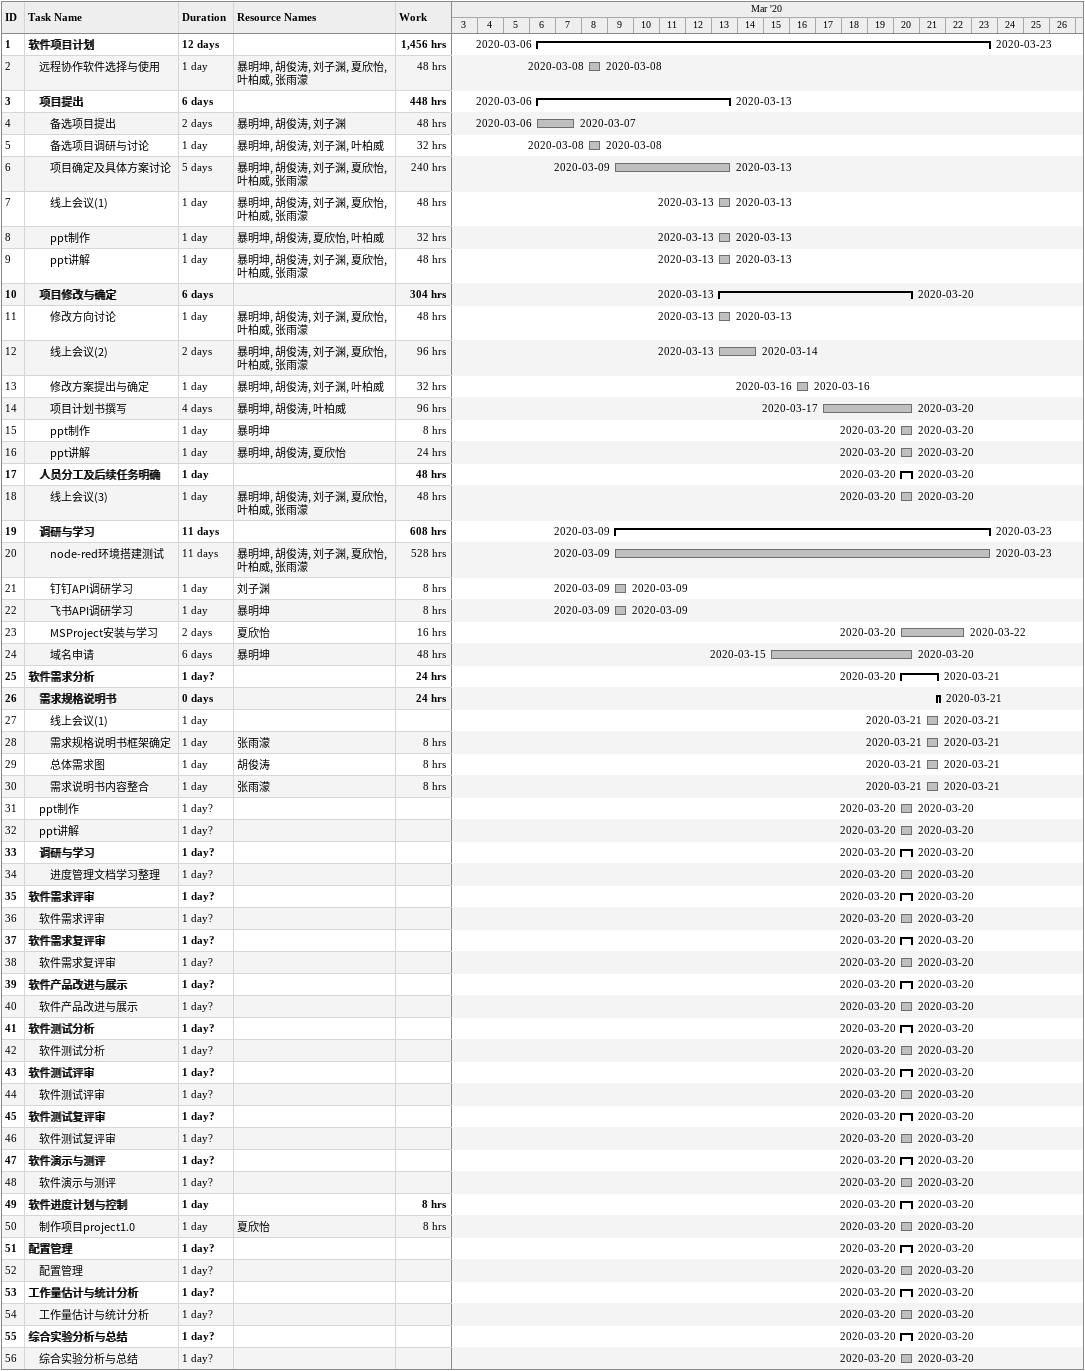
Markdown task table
| ID | Level | Task | Duration | Start | Finish | Resources | Work (h) |
|---|---|---|---|---|---|---|---|
| 1 | 1 | **软件项目计划** | 12d | 2020-03-06 | 2020-03-23 |  | 1456 |
| 2 | 2 | 远程协作软件选择与使用 | 1d | 2020-03-08 | 2020-03-08 | 暴明坤, 胡俊涛, 刘子渊, 夏欣怡, 叶柏威, 张雨濛 | 48 |
| 3 | 2 | **项目提出** | 6d | 2020-03-06 | 2020-03-13 |  | 448 |
| 4 | 3 | 备选项目提出 | 2d | 2020-03-06 | 2020-03-07 | 暴明坤, 胡俊涛, 刘子渊 | 48 |
| 5 | 3 | 备选项目调研与讨论 | 1d | 2020-03-08 | 2020-03-08 | 暴明坤, 胡俊涛, 刘子渊, 叶柏威 | 32 |
| 6 | 3 | 项目确定及具体方案讨论 | 5d | 2020-03-09 | 2020-03-13 | 暴明坤, 胡俊涛, 刘子渊, 夏欣怡, 叶柏威, 张雨濛 | 240 |
| 7 | 3 | 线上会议(1) | 1d | 2020-03-13 | 2020-03-13 | 暴明坤, 胡俊涛, 刘子渊, 夏欣怡, 叶柏威, 张雨濛 | 48 |
| 8 | 3 | ppt制作 | 1d | 2020-03-13 | 2020-03-13 | 暴明坤, 胡俊涛, 夏欣怡, 叶柏威 | 32 |
| 9 | 3 | ppt讲解 | 1d | 2020-03-13 | 2020-03-13 | 暴明坤, 胡俊涛, 刘子渊, 夏欣怡, 叶柏威, 张雨濛 | 48 |
| 10 | 2 | **项目修改与确定** | 6d | 2020-03-13 | 2020-03-20 |  | 304 |
| 11 | 3 | 修改方向讨论 | 1d | 2020-03-13 | 2020-03-13 | 暴明坤, 胡俊涛, 刘子渊, 夏欣怡, 叶柏威, 张雨濛 | 48 |
| 12 | 3 | 线上会议(2) | 2d | 2020-03-13 | 2020-03-14 | 暴明坤, 胡俊涛, 刘子渊, 夏欣怡, 叶柏威, 张雨濛 | 96 |
| 13 | 3 | 修改方案提出与确定 | 1d | 2020-03-16 | 2020-03-16 | 暴明坤, 胡俊涛, 刘子渊, 叶柏威 | 32 |
| 14 | 3 | 项目计划书撰写 | 4d | 2020-03-17 | 2020-03-20 | 暴明坤, 胡俊涛, 叶柏威 | 96 |
| 15 | 3 | ppt制作 | 1d | 2020-03-20 | 2020-03-20 | 暴明坤 | 8 |
| 16 | 3 | ppt讲解 | 1d | 2020-03-20 | 2020-03-20 | 暴明坤, 胡俊涛, 夏欣怡 | 24 |
| 17 | 2 | **人员分工及后续任务明确** | 1d | 2020-03-20 | 2020-03-20 |  | 48 |
| 18 | 3 | 线上会议(3) | 1d | 2020-03-20 | 2020-03-20 | 暴明坤, 胡俊涛, 刘子渊, 夏欣怡, 叶柏威, 张雨濛 | 48 |
| 19 | 2 | **调研与学习** | 11d | 2020-03-09 | 2020-03-23 |  | 608 |
| 20 | 3 | node-red环境搭建测试 | 11d | 2020-03-09 | 2020-03-23 | 暴明坤, 胡俊涛, 刘子渊, 夏欣怡, 叶柏威, 张雨濛 | 528 |
| 21 | 3 | 钉钉API调研学习 | 1d | 2020-03-09 | 2020-03-09 | 刘子渊 | 8 |
| 22 | 3 | 飞书API调研学习 | 1d | 2020-03-09 | 2020-03-09 | 暴明坤 | 8 |
| 23 | 3 | MSProject安装与学习 | 2d | 2020-03-20 | 2020-03-22 | 夏欣怡 | 16 |
| 24 | 3 | 域名申请 | 6d | 2020-03-15 | 2020-03-20 | 暴明坤 | 48 |
| 25 | 1 | **软件需求分析** | 1d? | 2020-03-20 | 2020-03-21 |  | 24 |
| 26 | 2 | **需求规格说明书** | 0d | 2020-03-21 | 2020-03-21 |  | 24 |
| 27 | 3 | 线上会议(1) | 1d | 2020-03-21 | 2020-03-21 |  |  |
| 28 | 3 | 需求规格说明书框架确定 | 1d | 2020-03-21 | 2020-03-21 | 张雨濛 | 8 |
| 29 | 3 | 总体需求图 | 1d | 2020-03-21 | 2020-03-21 | 胡俊涛 | 8 |
| 30 | 3 | 需求说明书内容整合 | 1d | 2020-03-21 | 2020-03-21 | 张雨濛 | 8 |
| 31 | 2 | ppt制作 | 1d? | 2020-03-20 | 2020-03-20 |  |  |
| 32 | 2 | ppt讲解 | 1d? | 2020-03-20 | 2020-03-20 |  |  |
| 33 | 2 | **调研与学习** | 1d? | 2020-03-20 | 2020-03-20 |  |  |
| 34 | 3 | 进度管理文档学习整理 | 1d? | 2020-03-20 | 2020-03-20 |  |  |
| 35 | 1 | **软件需求评审** | 1d? | 2020-03-20 | 2020-03-20 |  |  |
| 36 | 2 | 软件需求评审 | 1d? | 2020-03-20 | 2020-03-20 |  |  |
| 37 | 1 | **软件需求复评审** | 1d? | 2020-03-20 | 2020-03-20 |  |  |
| 38 | 2 | 软件需求复评审 | 1d? | 2020-03-20 | 2020-03-20 |  |  |
| 39 | 1 | **软件产品改进与展示** | 1d? | 2020-03-20 | 2020-03-20 |  |  |
| 40 | 2 | 软件产品改进与展示 | 1d? | 2020-03-20 | 2020-03-20 |  |  |
| 41 | 1 | **软件测试分析** | 1d? | 2020-03-20 | 2020-03-20 |  |  |
| 42 | 2 | 软件测试分析 | 1d? | 2020-03-20 | 2020-03-20 |  |  |
| 43 | 1 | **软件测试评审** | 1d? | 2020-03-20 | 2020-03-20 |  |  |
| 44 | 2 | 软件测试评审 | 1d? | 2020-03-20 | 2020-03-20 |  |  |
| 45 | 1 | **软件测试复评审** | 1d? | 2020-03-20 | 2020-03-20 |  |  |
| 46 | 2 | 软件测试复评审 | 1d? | 2020-03-20 | 2020-03-20 |  |  |
| 47 | 1 | **软件演示与测评** | 1d? | 2020-03-20 | 2020-03-20 |  |  |
| 48 | 2 | 软件演示与测评 | 1d? | 2020-03-20 | 2020-03-20 |  |  |
| 49 | 1 | **软件进度计划与控制** | 1d | 2020-03-20 | 2020-03-20 |  | 8 |
| 50 | 2 | 制作项目project1.0 | 1d | 2020-03-20 | 2020-03-20 | 夏欣怡 | 8 |
| 51 | 1 | **配置管理** | 1d? | 2020-03-20 | 2020-03-20 |  |  |
| 52 | 2 | 配置管理 | 1d? | 2020-03-20 | 2020-03-20 |  |  |
| 53 | 1 | **工作量估计与统计分析** | 1d? | 2020-03-20 | 2020-03-20 |  |  |
| 54 | 2 | 工作量估计与统计分析 | 1d? | 2020-03-20 | 2020-03-20 |  |  |
| 55 | 1 | **综合实验分析与总结** | 1d? | 2020-03-20 | 2020-03-20 |  |  |
| 56 | 2 | 综合实验分析与总结 | 1d? | 2020-03-20 | 2020-03-20 |  |  |
